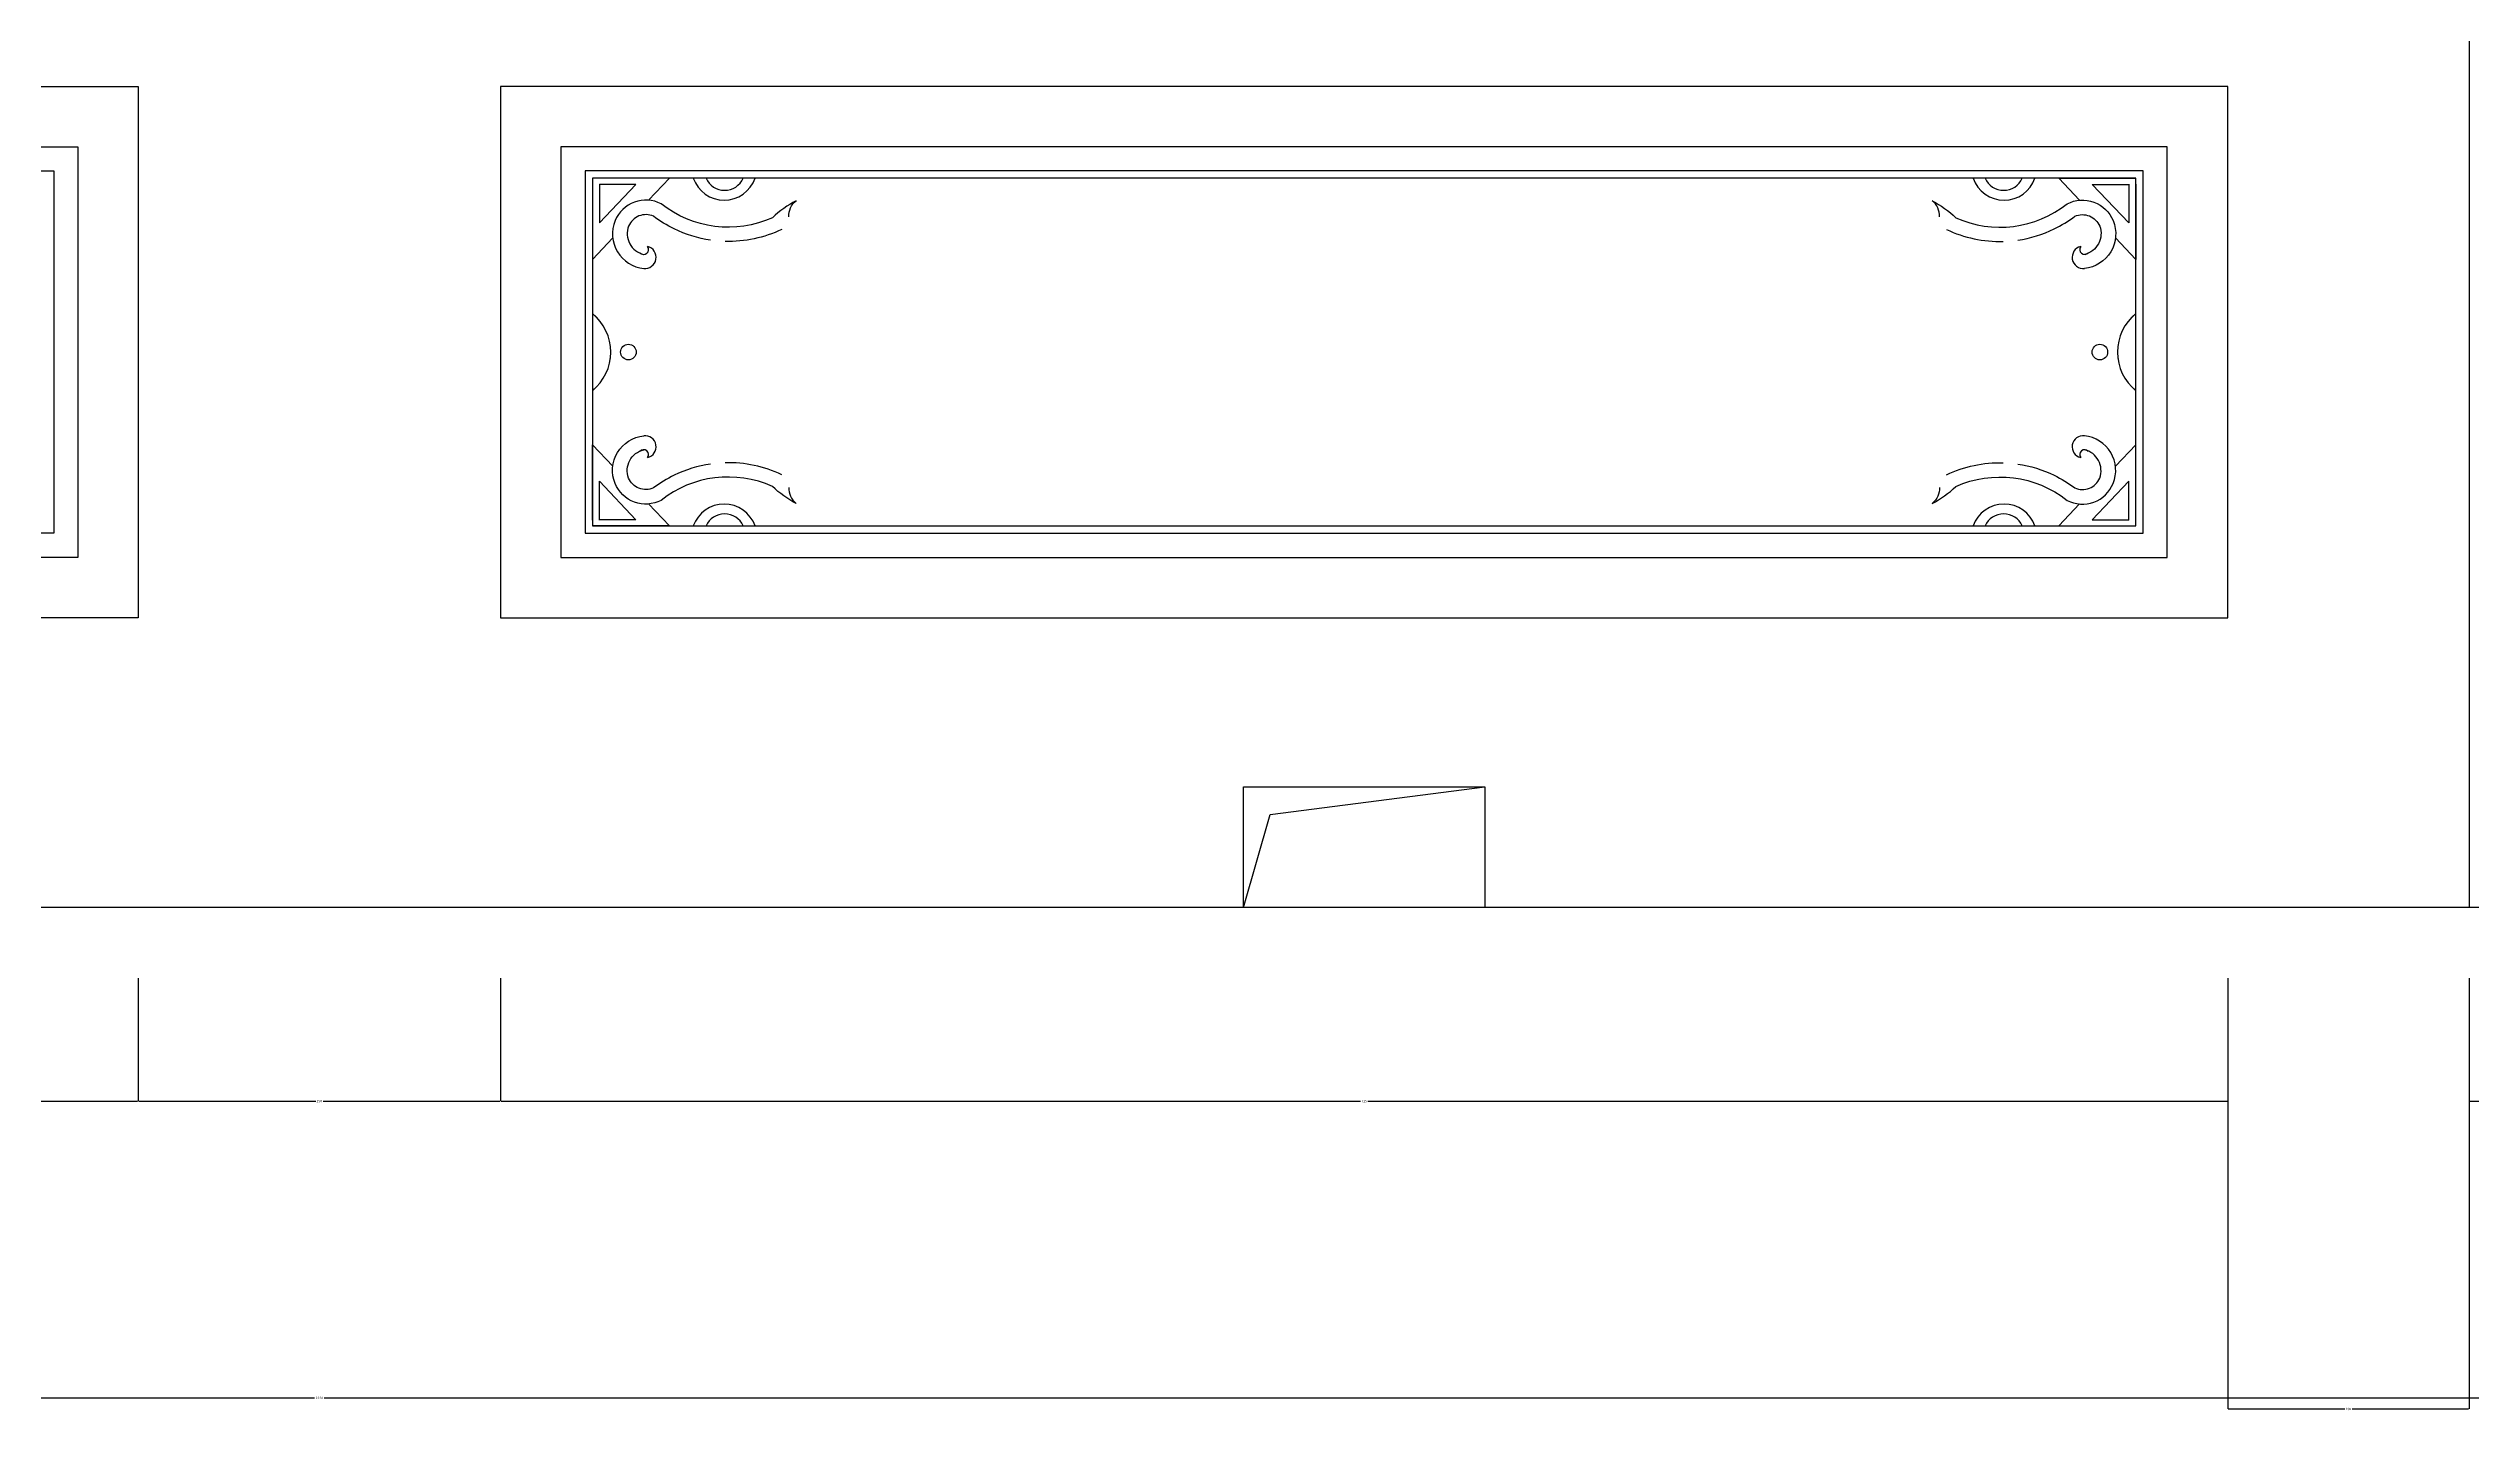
# Model space of a CAD drawing. Header units: metres. Extents: x 0 to 5136, y 0 to 4711.
# Drawn here: x 1657 to 2660, y 3108 to 3672 of the extents above; entities that cross this region are included whole.
import ezdxf

# ---------------------------------------------------------------- set-up
doc = ezdxf.new("R2010")
doc.units = ezdxf.units.M
for name, color, linetype in [('2', 2, 'Continuous'), ('3', 3, 'Continuous'), ('4', 4, 'Continuous'), ('7', 7, 'Continuous'), ('DIM', 3, 'Continuous')]:
    doc.layers.add(name, color=color, linetype=linetype)
doc.dimstyles.get("Standard").update_dxf_attribs({"dimtxt": 2.5, "dimasz": 2.5, "dimexe": 1.25, "dimexo": 0.625, "dimtad": 1, "dimcen": 2.5, "dimazin": 3, "dimtfac": 1, "dimtmove": 0, "dimatfit": 3})

# ---------------------------------------------------------------- blocks, each defined once
blk = doc.blocks.new('*D14')
for p, q in [((659.55, 3161.1), (659.55, 3113.17)), ((2879.55, 3161.1), (2879.55, 3113.17)), ((659.8, 3113.17), (1767.55, 3113.17)), ((1771.55, 3113.17), (2879.3, 3113.17))]:
    blk.add_line(p, q)
at = {"layer": 'Defpoints'}
for p in [(659.55, 3161.1), (2879.55, 3161.1), (659.55, 3113.17)]:
    blk.add_point(p, dxfattribs=at)
at = {"layer": 'DIM', "insert": (1769.55, 3113.17), "char_height": 1, "attachment_point": 5}
blk.add_mtext('2220', dxfattribs=at)
blk = doc.blocks.new('*D15')
for p, q in [((1844.55, 3286.97), (1844.55, 3236.1)), ((2559.55, 3286.97), (2559.55, 3236.1)), ((1844.8, 3236.1), (2200.55, 3236.1)), ((2203.55, 3236.1), (2559.3, 3236.1))]:
    blk.add_line(p, q)
at = {"layer": 'Defpoints'}
for p in [(1844.55, 3286.97), (2559.55, 3286.97), (1844.55, 3236.1)]:
    blk.add_point(p, dxfattribs=at)
at = {"layer": 'DIM', "insert": (2202.05, 3236.1), "char_height": 1, "attachment_point": 5}
blk.add_mtext('715', dxfattribs=at)
blk = doc.blocks.new('*D28')
for p, q in [((979.55, 3286.97), (979.55, 3236.1)), ((1694.55, 3286.97), (1694.55, 3236.1)), ((979.8, 3236.1), (1335.55, 3236.1)), ((1338.55, 3236.1), (1694.3, 3236.1))]:
    blk.add_line(p, q)
at = {"layer": 'Defpoints'}
for p in [(979.55, 3286.97), (1694.55, 3286.97), (979.55, 3236.1)]:
    blk.add_point(p, dxfattribs=at)
at = {"layer": 'DIM', "insert": (1337.05, 3236.1), "char_height": 1, "attachment_point": 5}
blk.add_mtext('715', dxfattribs=at)
blk = doc.blocks.new('*D39')
for p, q in [((1694.55, 3286.97), (1694.55, 3236.1)), ((1844.55, 3286.97), (1844.55, 3236.1)), ((1694.8, 3236.1), (1768.05, 3236.1)), ((1771.05, 3236.1), (1844.3, 3236.1))]:
    blk.add_line(p, q)
at = {"layer": 'Defpoints'}
for p in [(1694.55, 3286.97), (1844.55, 3286.97), (1694.55, 3236.1)]:
    blk.add_point(p, dxfattribs=at)
at = {"layer": 'DIM', "insert": (1769.55, 3236.1), "char_height": 1, "attachment_point": 5}
blk.add_mtext('150', dxfattribs=at)
blk = doc.blocks.new('*D59')
for p, q in [((2659.55, 3286.97), (2659.55, 3236.1)), ((2879.55, 3286.97), (2879.55, 3236.1)), ((2659.8, 3236.1), (2768.05, 3236.1)), ((2771.05, 3236.1), (2879.3, 3236.1))]:
    blk.add_line(p, q)
at = {"layer": 'Defpoints'}
for p in [(2659.55, 3286.97), (2879.55, 3286.97), (2659.55, 3236.1)]:
    blk.add_point(p, dxfattribs=at)
at = {"layer": 'DIM', "insert": (2769.55, 3236.1), "char_height": 1, "attachment_point": 5}
blk.add_mtext('220', dxfattribs=at)
blk = doc.blocks.new('*D60')
for p, q in [((2559.55, 3286.97), (2559.55, 3108.6)), ((2659.55, 3286.97), (2659.55, 3108.6)), ((2559.8, 3108.6), (2608.05, 3108.6)), ((2611.05, 3108.6), (2659.3, 3108.6))]:
    blk.add_line(p, q)
at = {"layer": 'Defpoints'}
for p in [(2559.55, 3286.97), (2659.55, 3286.97), (2559.55, 3108.6)]:
    blk.add_point(p, dxfattribs=at)
at = {"layer": 'DIM', "insert": (2609.55, 3108.6), "char_height": 1, "attachment_point": 5}
blk.add_mtext('100', dxfattribs=at)

msp = doc.modelspace()

# ---------------------------------------------------------------- linework, layer by layer
at = {"layer": '2'}
msp.add_line((3110.29, 3316.23), (446.88, 3316.23), dxfattribs=at)
at = {"layer": '3'}
for points in [[(1669.55, 3631.23), (1669.55, 3461.23), (1004.55, 3461.23), (1004.55, 3631.23)], [(1659.55, 3621.23), (1659.55, 3471.23), (1014.55, 3471.23), (1014.55, 3621.23)], [(1869.55, 3631.23), (1869.55, 3461.23), (2534.55, 3461.23), (2534.55, 3631.23)], [(1879.55, 3621.23), (1879.55, 3471.23), (2524.55, 3471.23), (2524.55, 3621.23)]]:
    msp.add_lwpolyline(points, close=True, dxfattribs=at)
for points in [[(1905.85, 3609.11), (1914.51, 3618.23), (1882.55, 3618.23)], [(1882.55, 3615.77), (1882.55, 3584.6), (1891.03, 3593.52)], [(1885.55, 3615.77), (1885.55, 3599.7), (1900.6, 3615.64), (1885.55, 3615.64)], [(2498.26, 3609.11), (2489.6, 3618.23), (2521.55, 3618.23)], [(2518.56, 3615.77), (2518.56, 3599.7), (2503.51, 3615.64), (2518.56, 3615.64)], [(2521.55, 3615.77), (2521.55, 3584.6), (2513.08, 3593.52)], [(1882.55, 3476.69), (1882.55, 3507.86), (1891.03, 3498.93)], [(2521.55, 3476.69), (2521.55, 3507.86), (2513.08, 3498.93)], [(1885.55, 3476.69), (1885.55, 3492.76), (1900.6, 3476.82), (1885.55, 3476.82)], [(2518.56, 3476.69), (2518.56, 3492.76), (2503.51, 3476.82), (2518.56, 3476.82)], [(1905.85, 3483.34), (1914.51, 3474.23), (1882.55, 3474.23)], [(2498.26, 3483.34), (2489.6, 3474.23), (2521.55, 3474.23)]]:
    msp.add_lwpolyline(points, dxfattribs=at)
for points in [[(1963.91, 3602.23, -0.25), (1966.9, 3608.9, 0.07), (1957.1, 3601.87, -0.28), (1911.01, 3607.63, 0.44), (1891.99, 3600.65, 0.5), (1903.82, 3580.86)], [(1916.42, 3597.23, -0.05), (1907.84, 3602.5, 0.42), (1897.54, 3598.38, 0.45), (1903.81, 3586.67)], [(2440.2, 3602.23, 0.25), (2437.21, 3608.9, -0.07), (2447.01, 3601.87, 0.28), (2493.1, 3607.63, -0.44), (2512.12, 3600.65, -0.5), (2500.29, 3580.86)], [(2487.69, 3597.23, 0.05), (2496.27, 3602.5, -0.42), (2506.57, 3598.38, -0.45), (2500.3, 3586.67)], [(1931.44, 3592.6, -0.08), (1916.42, 3597.23)], [(1960.93, 3597.02, -0.12), (1937.56, 3592.08)], [(2443.18, 3597.02, 0.12), (2466.55, 3592.08)], [(2472.67, 3592.6, 0.08), (2487.69, 3597.23)], [(1963.91, 3490.22, 0.25), (1966.9, 3483.56, -0.07), (1957.1, 3490.58, 0.28), (1911.01, 3484.83, -0.44), (1891.99, 3491.81, -0.5), (1903.82, 3511.59)], [(2440.2, 3490.22, -0.25), (2437.21, 3483.56, 0.07), (2447.01, 3490.58, -0.28), (2493.1, 3484.83, 0.44), (2512.12, 3491.81, 0.5), (2500.29, 3511.59)], [(1916.42, 3495.23, 0.05), (1907.84, 3489.96, -0.42), (1897.54, 3494.07, -0.45), (1903.81, 3505.79)], [(2487.69, 3495.23, -0.05), (2496.27, 3489.96, 0.42), (2506.57, 3494.07, 0.45), (2500.3, 3505.79)], [(1931.44, 3499.85, 0.08), (1916.42, 3495.23)], [(1960.93, 3495.43, 0.12), (1937.56, 3500.38)], [(2443.18, 3495.43, -0.12), (2466.55, 3500.38)], [(2472.67, 3499.85, -0.08), (2487.69, 3495.23)]]:
    msp.add_lwpolyline(points, format="xyb", dxfattribs=at)
for centre in [(1897.47, 3546.23), (1897.47, 3546.23), (2506.64, 3546.23), (2506.64, 3546.23)]:
    msp.add_circle(centre, 3.22, dxfattribs=at)
for centre, radius, start, end in [((1937.13, 3622.68), 13.54, 199.2, 340.8), ((1937.3, 3621.61), 8.39, 203.78, 336.22), ((2466.98, 3622.68), 13.54, 199.2, 340.8), ((2466.81, 3621.61), 8.39, 203.78, 336.22), ((1903.81, 3588.7), 2.03, 220.83, 37.3), ((1904.33, 3585.45), 4.62, 263.57, 76.32), ((2499.78, 3585.45), 4.62, 103.68, 276.43), ((2500.3, 3588.7), 2.03, 142.7, 319.17), ((1869.69, 3546.25), 20.5, 308.87, 51.13), ((1869.69, 3546.2), 20.5, 308.87, 51.13), ((2534.42, 3546.25), 20.5, 128.87, 231.13), ((2534.42, 3546.2), 20.5, 128.87, 231.13), ((1904.33, 3507.01), 4.62, 283.68, 96.43), ((2499.78, 3507.01), 4.62, 83.57, 256.32), ((1903.81, 3503.75), 2.03, 322.7, 139.17), ((2500.3, 3503.75), 2.03, 40.83, 217.3), ((1937.13, 3469.77), 13.54, 19.2, 160.8), ((2466.98, 3469.77), 13.54, 19.2, 160.8), ((1937.3, 3470.85), 8.39, 23.78, 156.22), ((2466.81, 3470.85), 8.39, 23.78, 156.22)]:
    msp.add_arc(centre, radius, start, end, dxfattribs=at)
at = {"layer": '4'}
msp.add_line((2879.55, 3316.23), (2659.55, 3316.23), dxfattribs=at)
msp.add_lwpolyline([(2879.55, 3316.23), (2879.55, 4336.23), (2873.23, 4336.23), (2659.55, 4336.23), (2659.55, 3316.23)], dxfattribs=at)
at = {"layer": '7'}
for points in [[(1694.55, 3656.23), (1694.55, 3436.23), (979.55, 3436.23), (979.55, 3656.23), (1694.55, 3656.23)], [(1844.55, 3656.23), (1844.55, 3436.23), (2559.55, 3436.23), (2559.55, 3656.23), (1844.55, 3656.23)], [(1844.55, 3656.23), (1844.55, 3436.23), (2559.55, 3436.23), (2559.55, 3656.23), (1844.55, 3656.23)], [(2152.05, 3316.23), (2152.05, 3366.23), (2202.05, 3366.23), (2252.05, 3366.23), (2252.05, 3316.23)]]:
    msp.add_lwpolyline(points, dxfattribs=at)
msp.add_lwpolyline([(1882.55, 3618.23), (1882.55, 3474.23), (2521.55, 3474.23), (2521.55, 3618.23)], close=True, dxfattribs=at)
at = {"layer": 'DIM'}
msp.add_lwpolyline([(2152.05, 3316.23), (2163.11, 3354.74), (2252.05, 3366.23)], dxfattribs=at)

# ---------------------------------------------------------------- dimensions: what is measured, and where the dimension line sits
for base, p1, p2, picture, middle in [((979.55, 3236.1), (979.55, 3286.97), (1694.55, 3286.97), '*D28', (1337.05, 3236.1)), ((1694.55, 3236.1), (1694.55, 3286.97), (1844.55, 3286.97), '*D39', (1769.55, 3236.1)), ((1844.55, 3236.1), (1844.55, 3286.97), (2559.55, 3286.97), '*D15', (2202.05, 3236.1)), ((2559.55, 3108.6), (2559.55, 3286.97), (2659.55, 3286.97), '*D60', (2609.55, 3108.6)), ((2659.55, 3236.1), (2659.55, 3286.97), (2879.55, 3286.97), '*D59', (2769.55, 3236.1)), ((659.55, 3113.17), (659.55, 3161.1), (2879.55, 3161.1), '*D14', (1769.55, 3113.17))]:
    dim = msp.add_linear_dim(base=base, p1=p1, p2=p2, dimstyle='Standard', dxfattribs=at)
    dim.commit()
    dim.dimension.update_dxf_attribs({"geometry": picture, "text_midpoint": middle})

doc.saveas('drawing.dxf')
